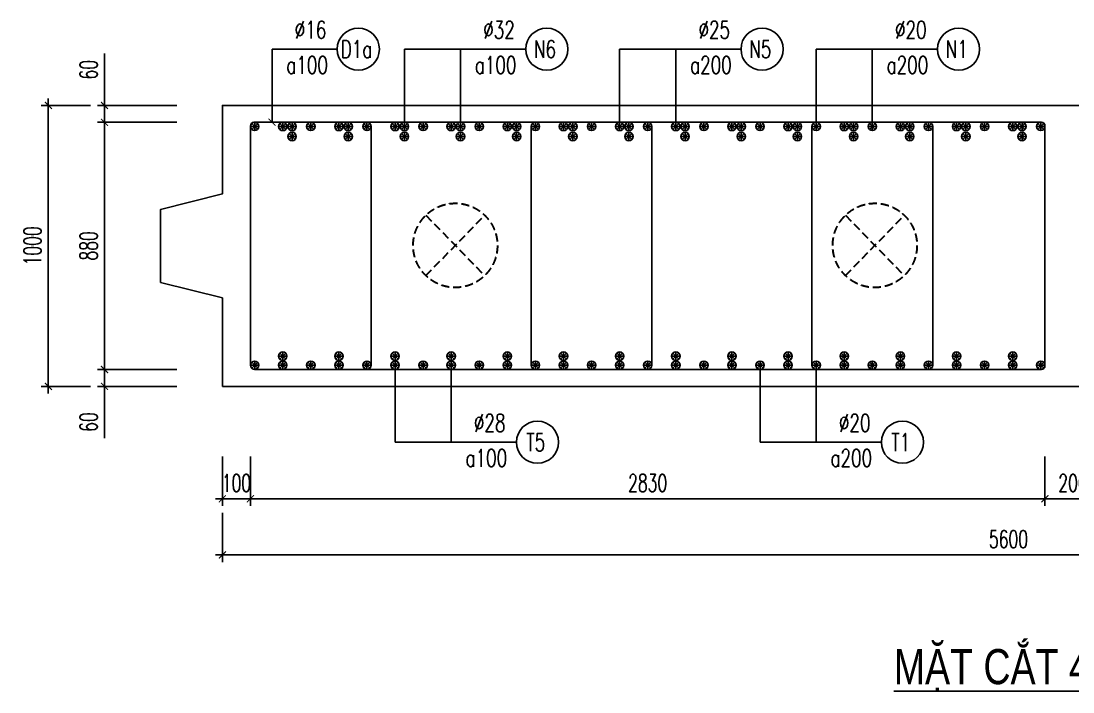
# Model space of a CAD drawing. Header units: millimetres. Extents: x -143483 to 1166745, y -1448440 to -1202244.
# Drawn here: x -20185 to -5197, y -1245921 to -1236370 of the extents above; entities that cross this region are included whole.
import ezdxf
from ezdxf.enums import TextEntityAlignment as Align

# ---------------------------------------------------------------- set-up
doc = ezdxf.new("R2010")
doc.units = ezdxf.units.MM
doc.header["$LTSCALE"] = 30
doc.header["$PDMODE"] = 3
doc.linetypes.add('DASHED', pattern=[19.05, 12.7, -6.35])
doc.layers.get('0').update_dxf_attribs({"lineweight": 9})
doc.layers.get('Defpoints').update_dxf_attribs({"lineweight": 9})
for name, color, linetype in [('ccu11-Cotthep', 9, 'Continuous'), ('ccu11-Dim', 8, 'Continuous'), ('ccu11-Text', 31, 'Continuous'), ('ccu11-Thay', 7, 'Continuous'), ('ccu11-Thep', 4, 'Continuous'), ('ccu11-Thep doc', 4, 'Continuous'), ('ccu11-Thepdai', 6, 'Continuous')]:
    doc.layers.add(name, color=color, linetype=linetype)
doc.layers.add('ccu11-Khuat', color=9, linetype='DASHED', lineweight=30)
doc.layers.add('Vicom_thep doc', color=1, linetype='Continuous', lineweight=35)
doc.styles.add('ccu11-dim', font='vnsimli.shx', dxfattribs={"width": 0.65, "bigfont": 'bigfont.shx'})
doc.styles.add('ccu11-VnAvH-B', font='VHAVANB.TTF')
doc.styles.add('ccu11-vnsimple', font='vnsimple.shx', dxfattribs={"bigfont": 'bigfont.shx'})
doc.styles.add('ccu11_simli', font='vnsimli.shx', dxfattribs={"width": 0.8})
doc.dimstyles.new('ccu11-100', dxfattribs={"dimscale": 100, "dimtxt": 2.5, "dimasz": 1, "dimexe": 1, "dimexo": 2, "dimgap": 1, "dimtad": 1, "dimdec": 0, "dimdsep": 46, "dimtxsty": 'ccu11-dim', "dimblk": 'ARCHTICK', "dimcen": -1, "dimdle": 1, "dimclrd": 256, "dimclre": 256, "dimclrt": 3, "dimadec": 0, "dimazin": 2, "dimtfac": 0.1, "dimtdec": 0, "dimtmove": 0, "dimatfit": 1, "dimldrblk": 'ARCHTICK', "dimfxl": 0, "dimtvp": 0.833333, "dimtolj": 1, "dimtzin": 12, "dimarcsym": 0})
doc.dimstyles.new('ccu11-100x4', dxfattribs={"dimscale": 100, "dimtxt": 2.5, "dimasz": 1, "dimexe": 1, "dimexo": 2, "dimgap": 1, "dimtad": 1, "dimdec": 0, "dimlfac": 0.25, "dimdsep": 46, "dimtxsty": 'ccu11-dim', "dimblk": 'ARCHTICK', "dimcen": -1, "dimdle": 1, "dimclrd": 256, "dimclre": 256, "dimclrt": 3, "dimadec": 0, "dimazin": 2, "dimtfac": 0.1, "dimtdec": 0, "dimtmove": 0, "dimatfit": 1, "dimldrblk": 'ARCHTICK', "dimfxl": 0, "dimtvp": 0.833333, "dimtolj": 1, "dimtzin": 12, "dimarcsym": 0})

# ---------------------------------------------------------------- blocks, each defined once
blk = doc.blocks.new('MCT')
at = {"ltscale": 0.005}
for p, q in [((-0.49, 0), (0.49, 0)), ((0.35, -0.35), (-0.35, 0.35)), ((-0.35, -0.35), (0.35, 0.35)), ((0, -0.49), (0, 0.49))]:
    blk.add_line(p, q, dxfattribs=at)
blk.add_circle((0, 0), 0.492, dxfattribs=at)
blk = doc.blocks.new('*U94')
at = {"layer": 'ccu11-Thep doc', "xscale": -121.9200000001001, "yscale": 121.9200000001001, "zscale": 121.92, "rotation": 270}
blk.add_blockref('MCT', (0, 0), dxfattribs=at)
blk = doc.blocks.new('*U95')
at = {"layer": 'ccu11-Thep doc', "color": 0, "linetype": 'ByBlock', "lineweight": -2, "transparency": 16777216}
for p in [(0, 0), (800, 0), (1600, 0), (2400, 0), (3200, 0), (4000, 0), (4800, 0), (5600, 0), (6400, 0), (7200, 0), (8000, 0), (8800, 0), (9600, 0), (10400, 0), (11200, 0)]:
    blk.add_blockref('*U94', p, dxfattribs=at)
blk = doc.blocks.new('*U96')
at = {"layer": 'ccu11-Thep doc', "xscale": -121.9200000001001, "yscale": 121.9200000001001, "zscale": 121.92, "rotation": 270}
blk.add_blockref('MCT', (0, 0), dxfattribs=at)
blk = doc.blocks.new('*U97')
at = {"layer": 'ccu11-Thep doc', "color": 0, "linetype": 'ByBlock', "lineweight": -2, "transparency": 16777216}
for p in [(0, 0), (800, 0), (1600, 0), (2400, 0), (3200, 0), (4000, 0), (4800, 0), (5600, 0), (6400, 0), (7200, 0), (8000, 0), (8800, 0), (9600, 0), (10400, 0), (11200, 0)]:
    blk.add_blockref('*U96', p, dxfattribs=at)
blk = doc.blocks.new('_ARCHTICK')
at = {"color": 0, "linetype": 'ByBlock', "const_width": 0.15}
blk.add_lwpolyline([(-0.5, -0.5), (0.5, 0.5)], dxfattribs=at)
blk = doc.blocks.new('*D118')
at = {"layer": 'ccu11-Dim', "linetype": 'ByBlock', "lineweight": -2, "ltscale": 30, "transparency": 16777216}
for p, q in [((-18996, -1237571), (-18996, -1236831)), ((-17967, -1237571), (-19096, -1237571)), ((-18996, -1237811), (-18996, -1237571)), ((-17967, -1237811), (-19096, -1237811)), ((-18996, -1237811), (-18996, -1237911))]:
    blk.add_line(p, q, dxfattribs=at)
at = {"layer": 'Defpoints', "color": 0, "linetype": 'ByBlock', "ltscale": 30, "transparency": 16777216}
for p in [(-17767, -1237571), (-18996, -1237811), (-17767, -1237811)]:
    blk.add_point(p, dxfattribs=at)
at = {"layer": 'ccu11-Dim', "linetype": 'ByBlock', "lineweight": -2, "ltscale": 30, "transparency": 16777216, "xscale": 100, "yscale": 100, "zscale": 100}
for p, rotation in [((-18996, -1237571), 270), ((-18996, -1237811), 90)]:
    blk.add_blockref('_ARCHTICK', p, dxfattribs=dict(at, rotation=rotation))
at = {"layer": 'ccu11-Dim', "color": 3, "linetype": 'ByBlock', "ltscale": 30, "transparency": 16777216, "insert": (-19221, -1237063), "char_height": 250, "attachment_point": 5, "rotation": 90, "style": 'ccu11-dim'}
blk.add_mtext('\\A1;60', dxfattribs=at)
blk = doc.blocks.new('*D119')
at = {"layer": 'ccu11-Dim', "linetype": 'ByBlock', "lineweight": -2, "ltscale": 30, "transparency": 16777216}
for p, q in [((-18996, -1237711), (-18996, -1241431)), ((-17967, -1237811), (-19096, -1237811)), ((-17967, -1241331), (-19096, -1241331))]:
    blk.add_line(p, q, dxfattribs=at)
at = {"layer": 'Defpoints', "color": 0, "linetype": 'ByBlock', "ltscale": 30, "transparency": 16777216}
for p in [(-17767, -1237811), (-18996, -1241331), (-17767, -1241331)]:
    blk.add_point(p, dxfattribs=at)
at = {"layer": 'ccu11-Dim', "linetype": 'ByBlock', "lineweight": -2, "ltscale": 30, "transparency": 16777216, "xscale": 100, "yscale": 100, "zscale": 100}
for p, rotation in [((-18996, -1237811), 90), ((-18996, -1241331), 270)]:
    blk.add_blockref('_ARCHTICK', p, dxfattribs=dict(at, rotation=rotation))
at = {"layer": 'ccu11-Dim', "color": 3, "linetype": 'ByBlock', "ltscale": 30, "transparency": 16777216, "insert": (-19221, -1239571), "char_height": 250, "attachment_point": 5, "rotation": 90, "style": 'ccu11-dim'}
blk.add_mtext('\\A1;880', dxfattribs=at)
blk = doc.blocks.new('*D120')
at = {"layer": 'ccu11-Dim', "linetype": 'ByBlock', "lineweight": -2, "ltscale": 30, "transparency": 16777216}
for p, q in [((-18996, -1241331), (-18996, -1241231)), ((-17967, -1241331), (-19096, -1241331)), ((-18996, -1241331), (-18996, -1241571)), ((-17967, -1241571), (-19096, -1241571)), ((-18996, -1241571), (-18996, -1242310))]:
    blk.add_line(p, q, dxfattribs=at)
at = {"layer": 'Defpoints', "color": 0, "linetype": 'ByBlock', "ltscale": 30, "transparency": 16777216}
for p in [(-18996, -1241331), (-17767, -1241331), (-17767, -1241571)]:
    blk.add_point(p, dxfattribs=at)
at = {"layer": 'ccu11-Dim', "linetype": 'ByBlock', "lineweight": -2, "ltscale": 30, "transparency": 16777216, "xscale": 100, "yscale": 100, "zscale": 100}
for p, rotation in [((-18996, -1241331), 270), ((-18996, -1241571), 90)]:
    blk.add_blockref('_ARCHTICK', p, dxfattribs=dict(at, rotation=rotation))
at = {"layer": 'ccu11-Dim', "color": 3, "linetype": 'ByBlock', "ltscale": 30, "transparency": 16777216, "insert": (-19221, -1242079), "char_height": 250, "attachment_point": 5, "rotation": 90, "style": 'ccu11-dim'}
blk.add_mtext('\\A1;60', dxfattribs=at)
blk = doc.blocks.new('*D121')
at = {"layer": 'ccu11-Dim', "linetype": 'ByBlock', "lineweight": -2, "ltscale": 30, "transparency": 16777216}
for p, q in [((-19796, -1237471), (-19796, -1241671)), ((-19196, -1237571), (-19896, -1237571)), ((-19196, -1241571), (-19896, -1241571))]:
    blk.add_line(p, q, dxfattribs=at)
at = {"layer": 'Defpoints', "color": 0, "linetype": 'ByBlock', "ltscale": 30, "transparency": 16777216}
for p in [(-18996, -1237571), (-19796, -1241571), (-18996, -1241571)]:
    blk.add_point(p, dxfattribs=at)
at = {"layer": 'ccu11-Dim', "linetype": 'ByBlock', "lineweight": -2, "ltscale": 30, "transparency": 16777216, "xscale": 100, "yscale": 100, "zscale": 100}
for p, rotation in [((-19796, -1237571), 90), ((-19796, -1241571), 270)]:
    blk.add_blockref('_ARCHTICK', p, dxfattribs=dict(at, rotation=rotation))
at = {"layer": 'ccu11-Dim', "color": 3, "linetype": 'ByBlock', "ltscale": 30, "transparency": 16777216, "insert": (-20021, -1239571), "char_height": 250, "attachment_point": 5, "rotation": 90, "style": 'ccu11-dim'}
blk.add_mtext('\\A1;1000', dxfattribs=at)
blk = doc.blocks.new('*D108')
at = {"layer": 'ccu11-Dim', "linetype": 'ByBlock', "lineweight": -2, "ltscale": 30, "transparency": 16777216}
for p, q in [((-17316, -1243371), (-17316, -1244071)), ((5084, -1243371), (5084, -1244071)), ((-17416, -1243971), (5184, -1243971))]:
    blk.add_line(p, q, dxfattribs=at)
at = {"layer": 'Defpoints', "color": 0, "linetype": 'ByBlock', "ltscale": 30, "transparency": 16777216}
for p in [(-17316, -1243171), (5084, -1243171), (5084, -1243971)]:
    blk.add_point(p, dxfattribs=at)
at = {"layer": 'ccu11-Dim', "linetype": 'ByBlock', "lineweight": -2, "ltscale": 30, "transparency": 16777216, "xscale": 100, "yscale": 100, "zscale": 100, "rotation": 180}
blk.add_blockref('_ARCHTICK', (-17316, -1243971), dxfattribs=at)
at = {"layer": 'ccu11-Dim', "linetype": 'ByBlock', "lineweight": -2, "ltscale": 30, "transparency": 16777216, "xscale": 100, "yscale": 100, "zscale": 100}
blk.add_blockref('_ARCHTICK', (5084, -1243971), dxfattribs=at)
at = {"layer": 'ccu11-Dim', "color": 3, "linetype": 'ByBlock', "ltscale": 30, "transparency": 16777216, "insert": (-6116, -1243746), "char_height": 250, "attachment_point": 5, "style": 'ccu11-dim'}
blk.add_mtext('\\A1;5600', dxfattribs=at)
blk = doc.blocks.new('*D110')
at = {"layer": 'ccu11-Dim', "linetype": 'ByBlock', "lineweight": -2, "ltscale": 30, "transparency": 16777216}
for p, q in [((-5597, -1242571), (-5597, -1243271)), ((-4797, -1242571), (-4797, -1243271)), ((-5697, -1243171), (-4697, -1243171))]:
    blk.add_line(p, q, dxfattribs=at)
at = {"layer": 'Defpoints', "color": 0, "linetype": 'ByBlock', "ltscale": 30, "transparency": 16777216}
for p in [(-5597, -1242371), (-4797, -1242371), (-4797, -1243171)]:
    blk.add_point(p, dxfattribs=at)
at = {"layer": 'ccu11-Dim', "linetype": 'ByBlock', "lineweight": -2, "ltscale": 30, "transparency": 16777216, "xscale": 100, "yscale": 100, "zscale": 100, "rotation": 180}
blk.add_blockref('_ARCHTICK', (-5597, -1243171), dxfattribs=at)
at = {"layer": 'ccu11-Dim', "linetype": 'ByBlock', "lineweight": -2, "ltscale": 30, "transparency": 16777216, "xscale": 100, "yscale": 100, "zscale": 100}
blk.add_blockref('_ARCHTICK', (-4797, -1243171), dxfattribs=at)
at = {"layer": 'ccu11-Dim', "color": 3, "linetype": 'ByBlock', "ltscale": 30, "transparency": 16777216, "insert": (-5197, -1242946), "char_height": 250, "attachment_point": 5, "style": 'ccu11-dim'}
blk.add_mtext('\\A1;200', dxfattribs=at)
blk = doc.blocks.new('*D112')
at = {"layer": 'ccu11-Dim', "linetype": 'ByBlock', "lineweight": -2, "ltscale": 30, "transparency": 16777216}
for p, q in [((-16916, -1242571), (-16916, -1243271)), ((-5597, -1242571), (-5597, -1243271)), ((-17016, -1243171), (-5497, -1243171))]:
    blk.add_line(p, q, dxfattribs=at)
at = {"layer": 'Defpoints', "color": 0, "linetype": 'ByBlock', "ltscale": 30, "transparency": 16777216}
for p in [(-16916, -1242371), (-5597, -1242371), (-5597, -1243171)]:
    blk.add_point(p, dxfattribs=at)
at = {"layer": 'ccu11-Dim', "linetype": 'ByBlock', "lineweight": -2, "ltscale": 30, "transparency": 16777216, "xscale": 100, "yscale": 100, "zscale": 100, "rotation": 180}
blk.add_blockref('_ARCHTICK', (-16916, -1243171), dxfattribs=at)
at = {"layer": 'ccu11-Dim', "linetype": 'ByBlock', "lineweight": -2, "ltscale": 30, "transparency": 16777216, "xscale": 100, "yscale": 100, "zscale": 100}
blk.add_blockref('_ARCHTICK', (-5597, -1243171), dxfattribs=at)
at = {"layer": 'ccu11-Dim', "color": 3, "linetype": 'ByBlock', "ltscale": 30, "transparency": 16777216, "insert": (-11257, -1242946), "char_height": 250, "attachment_point": 5, "style": 'ccu11-dim'}
blk.add_mtext('\\A1;2830', dxfattribs=at)
blk = doc.blocks.new('*D113')
at = {"layer": 'ccu11-Dim', "linetype": 'ByBlock', "lineweight": -2, "ltscale": 30, "transparency": 16777216}
for p, q in [((-17316, -1242571), (-17316, -1243271)), ((-16916, -1242571), (-16916, -1243271)), ((-17316, -1243171), (-17416, -1243171)), ((-16916, -1243171), (-17316, -1243171)), ((-16916, -1243171), (-16816, -1243171))]:
    blk.add_line(p, q, dxfattribs=at)
at = {"layer": 'Defpoints', "color": 0, "linetype": 'ByBlock', "ltscale": 30, "transparency": 16777216}
for p in [(-17316, -1242371), (-16916, -1242371), (-17316, -1243171)]:
    blk.add_point(p, dxfattribs=at)
at = {"layer": 'ccu11-Dim', "linetype": 'ByBlock', "lineweight": -2, "ltscale": 30, "transparency": 16777216, "xscale": 100, "yscale": 100, "zscale": 100}
blk.add_blockref('_ARCHTICK', (-17316, -1243171), dxfattribs=at)
at = {"layer": 'ccu11-Dim', "linetype": 'ByBlock', "lineweight": -2, "ltscale": 30, "transparency": 16777216, "xscale": 100, "yscale": 100, "zscale": 100, "rotation": 180}
blk.add_blockref('_ARCHTICK', (-16916, -1243171), dxfattribs=at)
at = {"layer": 'ccu11-Dim', "color": 3, "linetype": 'ByBlock', "ltscale": 30, "transparency": 16777216, "insert": (-17116, -1242946), "char_height": 250, "attachment_point": 5, "style": 'ccu11-dim'}
blk.add_mtext('\\A1;100', dxfattribs=at)
blk = doc.blocks.new('SHD')
at = {"layer": 'ccu11-Cotthep'}
blk.add_circle((300, 0), 300, dxfattribs=at)
at = {"layer": 'ccu11-Cotthep', "color": 31, "style": 'ccu11_simli', "width": 0.8}
blk.add_attdef('DK', text='', height=250, dxfattribs=at).set_placement((-101, 65), align=Align.BOTTOM_RIGHT)
blk.add_attdef('KH', text='', height=250, dxfattribs=at).set_placement((300, 0), align=Align.MIDDLE)
blk.add_attdef('KC', text='', height=250, dxfattribs=at).set_placement((-101, -142), align=Align.TOP_RIGHT)
blk = doc.blocks.new('ccu11_block_thep')
at = {"layer": 'ccu11-Thep', "color": 3}
for p, q in [((-0.4, 0), (0.4, 0)), ((-0.283, 0.283), (0.283, -0.283)), ((0.283, 0.283), (-0.283, -0.283)), ((0, 0.4), (0, -0.4))]:
    blk.add_line(p, q, dxfattribs=at)
at = {"layer": 'ccu11-Thep', "color": 1, "const_width": 0.0667}
blk.add_lwpolyline([(-0.4, 0, 1), (0.4, 0, 1), (-0.4, 0, 1)], format="xyb", dxfattribs=at)
at = {"layer": 'ccu11-Thep', "color": 1}
blk.add_circle((0, 0), 0.4, dxfattribs=at)
blk = doc.blocks.new('*U92')
at = {"layer": 'Vicom_thep doc', "xscale": -150, "yscale": 150, "zscale": 150, "rotation": 180}
blk.add_blockref('ccu11_block_thep', (0, 0), dxfattribs=at)
blk = doc.blocks.new('*U93')
at = {"layer": 'ccu11-Thep doc', "color": 0, "linetype": 'ByBlock', "lineweight": -2, "transparency": 16777216}
for p in [(0, 0), (800, 0), (1600, 0), (2400, 0), (3200, 0), (4000, 0), (4800, 0), (5600, 0), (6400, 0), (7200, 0), (8000, 0), (8800, 0), (9600, 0), (10400, 0)]:
    blk.add_blockref('*U92', p, dxfattribs=at)
blk = doc.blocks.new('*U104')
at = {"layer": 'Vicom_thep doc', "xscale": -150, "yscale": 150, "zscale": 150, "rotation": 180}
blk.add_blockref('ccu11_block_thep', (0, 0), dxfattribs=at)
blk = doc.blocks.new('*U105')
at = {"layer": 'ccu11-Thep doc', "color": 0, "linetype": 'ByBlock', "lineweight": -2, "transparency": 16777216}
for p in [(0, 0), (800, 0), (1600, 0), (2400, 0), (3200, 0), (4000, 0), (4800, 0), (5600, 0), (6400, 0), (7200, 0), (8000, 0), (8800, 0), (9600, 0), (10400, 0)]:
    blk.add_blockref('*U104', p, dxfattribs=at)
blk = doc.blocks.new('*U123')
at = {"layer": 'Vicom_thep doc', "xscale": -150, "yscale": 150, "zscale": 150, "rotation": 180}
blk.add_blockref('ccu11_block_thep', (0, 0), dxfattribs=at)
blk = doc.blocks.new('*U124')
at = {"layer": 'ccu11-Thep doc', "color": 0, "linetype": 'ByBlock', "lineweight": -2, "transparency": 16777216}
for p in [(0, 0), (800, 0), (1600, 0), (2400, 0), (3200, 0), (4000, 0), (4800, 0), (5600, 0), (6400, 0), (7200, 0), (8000, 0), (8800, 0), (9600, 0), (10400, 0)]:
    blk.add_blockref('*U123', p, dxfattribs=at)
blk = doc.blocks.new('*U286')
at = {"layer": 'Vicom_thep doc', "xscale": -150, "yscale": 150, "zscale": 150, "rotation": 180}
blk.add_blockref('ccu11_block_thep', (0, 0), dxfattribs=at)
blk = doc.blocks.new('*U287')
at = {"layer": 'ccu11-Thep doc', "color": 0, "linetype": 'ByBlock', "lineweight": -2, "transparency": 16777216}
for p in [(0, 0), (800, 0), (1600, 0), (2400, 0), (3200, 0), (4000, 0), (4800, 0), (5600, 0), (6400, 0), (7200, 0), (8000, 0), (8800, 0), (9600, 0), (10400, 0)]:
    blk.add_blockref('*U286', p, dxfattribs=at)
blk = doc.blocks.new('*U298')
at = {"layer": 'Vicom_thep doc', "xscale": -150, "yscale": 150, "zscale": 150, "rotation": 180}
blk.add_blockref('ccu11_block_thep', (0, 0), dxfattribs=at)
blk = doc.blocks.new('*U299')
at = {"layer": 'ccu11-Thep doc', "color": 0, "linetype": 'ByBlock', "lineweight": -2, "transparency": 16777216}
for p in [(0, 0), (800, 0), (1600, 0), (2400, 0), (3200, 0), (4000, 0), (4800, 0), (5600, 0), (6400, 0), (7200, 0), (8000, 0), (8800, 0), (9600, 0), (10400, 0)]:
    blk.add_blockref('*U298', p, dxfattribs=at)

msp = doc.modelspace()

# ---------------------------------------------------------------- linework, layer by layer
at = {"layer": 'ccu11-Khuat', "ltscale": 0.3}
for p, q in [((-14416.9, -1239134.91), (-13578.67, -1239993.61)), ((-14416.9, -1239993.61), (-13578.67, -1239134.91)), ((-8439, -1239134.91), (-7600.76, -1239993.61)), ((-8439, -1239993.61), (-7600.76, -1239134.91))]:
    msp.add_line(p, q, dxfattribs=at)
for centre in [(-13997.79, -1239564.26), (-8019.88, -1239564.26)]:
    msp.add_circle(centre, 600, dxfattribs=at)
at = {"layer": 'ccu11-Thay'}
msp.add_lwpolyline([(-17316, -1241570.62), (5084, -1241570.62), (5084, -1240310.62), (4204.24, -1240090.62), (4204.24, -1239050.62), (5084, -1238830.62), (5084, -1237570.62), (-17316, -1237570.62), (-17316, -1238830.62), (-18195.76, -1239050.62), (-18195.76, -1240090.62), (-17316, -1240310.62)], close=True, dxfattribs=at)
at = {"layer": 'ccu11-Thepdai'}
for points in [[(-16436, -1237810.62), (-16856, -1237810.62, 0.41421356), (-16916, -1237870.62), (-16916, -1241270.62, 0.41421356), (-16856, -1241330.62), (-16436, -1241330.62)], [(-5646, -1241330.62), (-16856, -1241330.62, -0.41421356), (-16916, -1241270.62), (-16916, -1237860.62, -0.41421356), (-16866, -1237810.62), (-5646, -1237810.62, -0.41421356), (-5596, -1237860.62), (-5596, -1241280.62, -0.41421356), (-5646, -1241330.62)], [(-15676, -1237810.62), (-15256, -1237810.62, -0.41421356), (-15196, -1237870.62), (-15196, -1241270.62, -0.41421356), (-15256, -1241330.62), (-15676, -1241330.62)], [(-12436, -1237810.62), (-12856, -1237810.62, 0.41421356), (-12916, -1237870.62), (-12916, -1241270.62, 0.41421356), (-12856, -1241330.62), (-12436, -1241330.62)], [(-11676, -1237810.62), (-11256, -1237810.62, -0.41421356), (-11196, -1237870.62), (-11196, -1241270.62, -0.41421356), (-11256, -1241330.62), (-11676, -1241330.62)], [(-8436, -1237810.62), (-8856, -1237810.62, 0.41421356), (-8916, -1237870.62), (-8916, -1241270.62, 0.41421356), (-8856, -1241330.62), (-8436, -1241330.62)], [(-7676, -1237810.62), (-7256, -1237810.62, -0.41421356), (-7196, -1237870.62), (-7196, -1241270.62, -0.41421356), (-7256, -1241330.62), (-7676, -1241330.62)]]:
    msp.add_lwpolyline(points, format="xyb", dxfattribs=at)

# ---------------------------------------------------------------- block references
at = {"layer": 'ccu11-Cotthep'}
ref = msp.add_blockref('SHD', (-15679.81, -1236770.27), dxfattribs=at)
ref.add_attrib('KH', 'D1a', dxfattribs={"color": 31, "height": 250, "style": 'ccu11-vnsimple', "width": 0.7}).set_placement((-15404.81, -1236770.27), align=Align.MIDDLE_CENTER)
ref.add_attrib('KC', 'a100', dxfattribs={"color": 31, "height": 250, "style": 'ccu11-vnsimple', "width": 0.7}).set_placement((-16108.39, -1236870.27), align=Align.TOP_CENTER)
ref.add_attrib('DK', '`16', dxfattribs={"color": 31, "height": 250, "style": 'ccu11-vnsimple', "width": 0.7}).set_placement((-16060.59, -1236695.27), align=Align.BOTTOM_CENTER)
ref = msp.add_blockref('SHD', (-12994.34, -1236770.27), dxfattribs=at)
ref.add_attrib('KH', 'N6', dxfattribs={"color": 31, "height": 250, "style": 'ccu11-vnsimple', "width": 0.7}).set_placement((-12719.34, -1236770.27), align=Align.MIDDLE_CENTER)
ref.add_attrib('KC', 'a100', dxfattribs={"color": 31, "height": 250, "style": 'ccu11-vnsimple', "width": 0.7}).set_placement((-13422.92, -1236870.27), align=Align.TOP_CENTER)
ref.add_attrib('DK', '`32', dxfattribs={"color": 31, "height": 250, "style": 'ccu11-vnsimple', "width": 0.7}).set_placement((-13375.12, -1236695.27), align=Align.BOTTOM_CENTER)
ref = msp.add_blockref('SHD', (-9927, -1236770.27), dxfattribs=at)
ref.add_attrib('KH', 'N5', dxfattribs={"color": 31, "height": 250, "style": 'ccu11-vnsimple', "width": 0.7}).set_placement((-9652, -1236770.27), align=Align.MIDDLE_CENTER)
ref.add_attrib('KC', 'a200', dxfattribs={"color": 31, "height": 250, "style": 'ccu11-vnsimple', "width": 0.7}).set_placement((-10355.58, -1236870.27), align=Align.TOP_CENTER)
ref.add_attrib('DK', '`25', dxfattribs={"color": 31, "height": 250, "style": 'ccu11-vnsimple', "width": 0.7}).set_placement((-10307.78, -1236695.27), align=Align.BOTTOM_CENTER)
ref = msp.add_blockref('SHD', (-7127, -1236770.27), dxfattribs=at)
ref.add_attrib('KH', 'N1', dxfattribs={"color": 31, "height": 250, "style": 'ccu11-vnsimple', "width": 0.7}).set_placement((-6852, -1236770.27), align=Align.MIDDLE_CENTER)
ref.add_attrib('KC', 'a200', dxfattribs={"color": 31, "height": 250, "style": 'ccu11-vnsimple', "width": 0.7}).set_placement((-7555.58, -1236870.27), align=Align.TOP_CENTER)
ref.add_attrib('DK', '`20', dxfattribs={"color": 31, "height": 250, "style": 'ccu11-vnsimple', "width": 0.7}).set_placement((-7507.78, -1236695.27), align=Align.BOTTOM_CENTER)
ref = msp.add_blockref('SHD', (-13127, -1242365.98), dxfattribs=at)
ref.add_attrib('KH', 'T5', dxfattribs={"color": 31, "height": 250, "style": 'ccu11-vnsimple', "width": 0.7}).set_placement((-12852, -1242365.98), align=Align.MIDDLE_CENTER)
ref.add_attrib('KC', 'a100', dxfattribs={"color": 31, "height": 250, "style": 'ccu11-vnsimple', "width": 0.7}).set_placement((-13555.58, -1242465.98), align=Align.TOP_CENTER)
ref.add_attrib('DK', '`28', dxfattribs={"color": 31, "height": 250, "style": 'ccu11-vnsimple', "width": 0.7}).set_placement((-13507.78, -1242290.98), align=Align.BOTTOM_CENTER)
ref = msp.add_blockref('SHD', (-7927, -1242365.98), dxfattribs=at)
ref.add_attrib('KH', 'T1', dxfattribs={"color": 31, "height": 250, "style": 'ccu11-vnsimple', "width": 0.7}).set_placement((-7652, -1242365.98), align=Align.MIDDLE_CENTER)
ref.add_attrib('KC', 'a200', dxfattribs={"color": 31, "height": 250, "style": 'ccu11-vnsimple', "width": 0.7}).set_placement((-8355.58, -1242465.98), align=Align.TOP_CENTER)
ref.add_attrib('DK', '`20', dxfattribs={"color": 31, "height": 250, "style": 'ccu11-vnsimple', "width": 0.7}).set_placement((-8307.78, -1242290.98), align=Align.BOTTOM_CENTER)
at = {"layer": 'ccu11-Thep doc'}
for name, p in [('*U95', (-16856, -1237870.62)), ('*U93', (-16456, -1237870.62)), ('*U124', (-16323.34, -1237870.62)), ('*U287', (-16323.34, -1238014.04)), ('*U299', (-16456, -1241141.07)), ('*U105', (-16456, -1241270.62))]:
    msp.add_blockref(name, p, dxfattribs=at)
at = {"layer": 'ccu11-Thep doc', "xscale": -1, "rotation": 180}
msp.add_blockref('*U97', (-16856, -1241270.62), dxfattribs=at)

# ---------------------------------------------------------------- texts
at = {"layer": 'ccu11-Text', "color": 4, "style": 'ccu11-VnAvH-B', "width": 0.8}
msp.add_text('%%UmÆt c¾t 4-4', height=500, dxfattribs=at).set_placement((-6116, -1245810.43), align=Align.CENTER)

# ---------------------------------------------------------------- dimensions: what is measured, and where the dimension line sits
at = {"layer": 'ccu11-Dim', "linetype": 'ByBlock', "ltscale": 30}
for base, p1, p2, angle, picture, middle in [((-18995.76, -1237810.62), (-17767.37, -1237570.62), (-17767.37, -1237810.62), 90, '*D118', (-18995.76, -1237062.64)), ((-18995.76, -1241330.62), (-17767.37, -1241570.62), (-17767.37, -1241330.62), 270, '*D120', (-18995.76, -1242078.61))]:
    dim = msp.add_linear_dim(base=base, p1=p1, p2=p2, angle=angle, dimstyle='ccu11-100x4', dxfattribs=at)
    dim.commit()
    dim.dimension.update_dxf_attribs({"geometry": picture, "text_midpoint": middle, "dimtype": 160})
dim = msp.add_linear_dim(base=(-19795.76, -1241570.62), p1=(-18995.76, -1237570.62), p2=(-18995.76, -1241570.62), angle=90, dimstyle='ccu11-100x4', dxfattribs=at)
dim.commit()
dim.dimension.update_dxf_attribs({"geometry": '*D121', "text_midpoint": (-20020.76, -1239570.62)})
dim = msp.add_linear_dim(base=(-18995.76, -1241330.62), p1=(-17767.37, -1237810.62), p2=(-17767.37, -1241330.62), angle=90, dimstyle='ccu11-100x4', override={"dimtmove": 1}, dxfattribs=at)
dim.commit()
dim.dimension.update_dxf_attribs({"geometry": '*D119', "text_midpoint": (-19220.76, -1239570.62)})
dim = msp.add_linear_dim(base=(-17316, -1243170.98), p1=(-16916, -1242370.98), p2=(-17316, -1242370.98), dimstyle='ccu11-100x4', override={"dimtix": 1}, dxfattribs=at)
dim.commit()
dim.dimension.update_dxf_attribs({"geometry": '*D113', "text_midpoint": (-17116, -1242945.98)})
for base, p1, p2, picture, middle in [((-5597.5, -1243170.98), (-16916, -1242370.98), (-5597.5, -1242370.98), '*D112', (-11256.75, -1242945.98)), ((-4797.5, -1243170.98), (-5597.5, -1242370.98), (-4797.5, -1242370.98), '*D110', (-5197.5, -1242945.98)), ((5084, -1243970.98), (-17316, -1243170.98), (5084, -1243170.98), '*D108', (-6116, -1243745.98))]:
    dim = msp.add_linear_dim(base=base, p1=p1, p2=p2, dimstyle='ccu11-100x4', dxfattribs=at)
    dim.commit()
    dim.dimension.update_dxf_attribs({"geometry": picture, "text_midpoint": middle})

# ---------------------------------------------------------------- leaders
at = {"layer": 'ccu11-Cotthep', "linetype": 'ByBlock', "ltscale": 30}
msp.add_leader([(-16608.81, -1237810.62), (-16608.81, -1236770.27), (-15679.81, -1236770.27)], dimstyle='ccu11-100x4', dxfattribs=at)
at = {"layer": 'ccu11-Cotthep'}
for points in [[(-14723.34, -1237870.62), (-14723.34, -1236770.27), (-12994.34, -1236770.27)], [(-13923.34, -1237870.62), (-13923.34, -1236770.27), (-12994.34, -1236770.27)], [(-11656, -1237870.62), (-11656, -1236770.27), (-9927, -1236770.27)], [(-10856, -1237870.62), (-10856, -1236770.27), (-9927, -1236770.27)], [(-8856, -1237870.62), (-8856, -1236770.27), (-7127, -1236770.27)], [(-8056, -1237870.62), (-8056, -1236770.27), (-7127, -1236770.27)], [(-14856, -1241265.62), (-14856, -1242365.98), (-13127, -1242365.98)], [(-14056, -1241265.62), (-14056, -1242365.98), (-13127, -1242365.98)], [(-9656, -1241265.62), (-9656, -1242365.98), (-7927, -1242365.98)], [(-8856, -1241265.62), (-8856, -1242365.98), (-7927, -1242365.98)]]:
    msp.add_leader(points, dimstyle='ccu11-100', override={"dimasz": 1.5, "dimgap": 1, "dimtad": 0, "dimldrblk": 'None', "dimfxl": 3, "dimfxlon": 1, "dimtfill": 1, "dimarcsym": 1}, dxfattribs=at)

doc.saveas('drawing.dxf')
